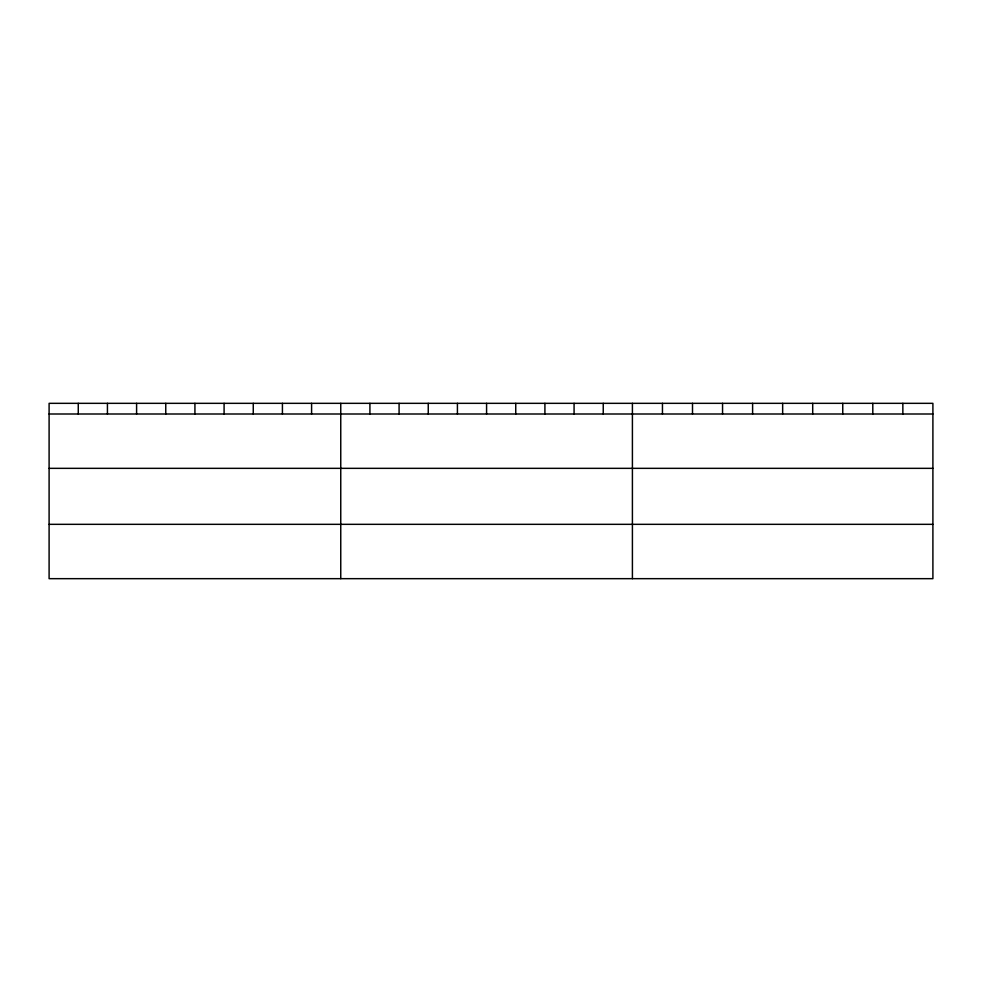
<?xml version="1.0" encoding="UTF-8"?>
<svg xmlns="http://www.w3.org/2000/svg" width="982" height="982" viewBox="0 0 982 982"><rect width="100%" height="100%" fill="white"/><g stroke="black" fill="none" stroke-linecap="round" stroke-linejoin="round"><path stroke-width="1.47" d="M932.9 468.34L932.9 403.332L49.1 403.332L49.1 578.668L932.9 578.668L932.9 468.34L49.1 468.34M49.1 413.999L932.9 413.999M49.1 524.327L932.9 524.327M902.851 403.332L902.851 413.999M872.802 403.332L872.802 413.999M842.752 403.332L842.752 413.999M812.703 403.332L812.703 413.999M782.654 403.332L782.654 413.999M752.605 403.332L752.605 413.999M722.556 403.332L722.556 413.999M692.506 403.332L692.506 413.999M662.457 403.332L662.457 413.999M632.408 403.332L632.408 578.668M603.243 403.332L603.243 413.999M574.077 403.332L574.077 413.999M544.912 403.332L544.912 413.999M515.746 403.332L515.746 413.999M486.581 403.332L486.581 413.999M457.416 403.332L457.416 413.999M428.25 403.332L428.25 413.999M399.085 403.332L399.085 413.999M369.919 403.332L369.919 413.999M340.754 403.332L340.754 578.668M311.589 403.332L311.589 413.999M282.423 403.332L282.423 413.999M253.258 403.332L253.258 413.999M224.092 403.332L224.092 413.999M194.927 403.332L194.927 413.999M165.762 403.332L165.762 413.999M136.596 403.332L136.596 413.999M107.431 403.332L107.431 413.999M78.265 403.332L78.265 413.999"/></g></svg>
